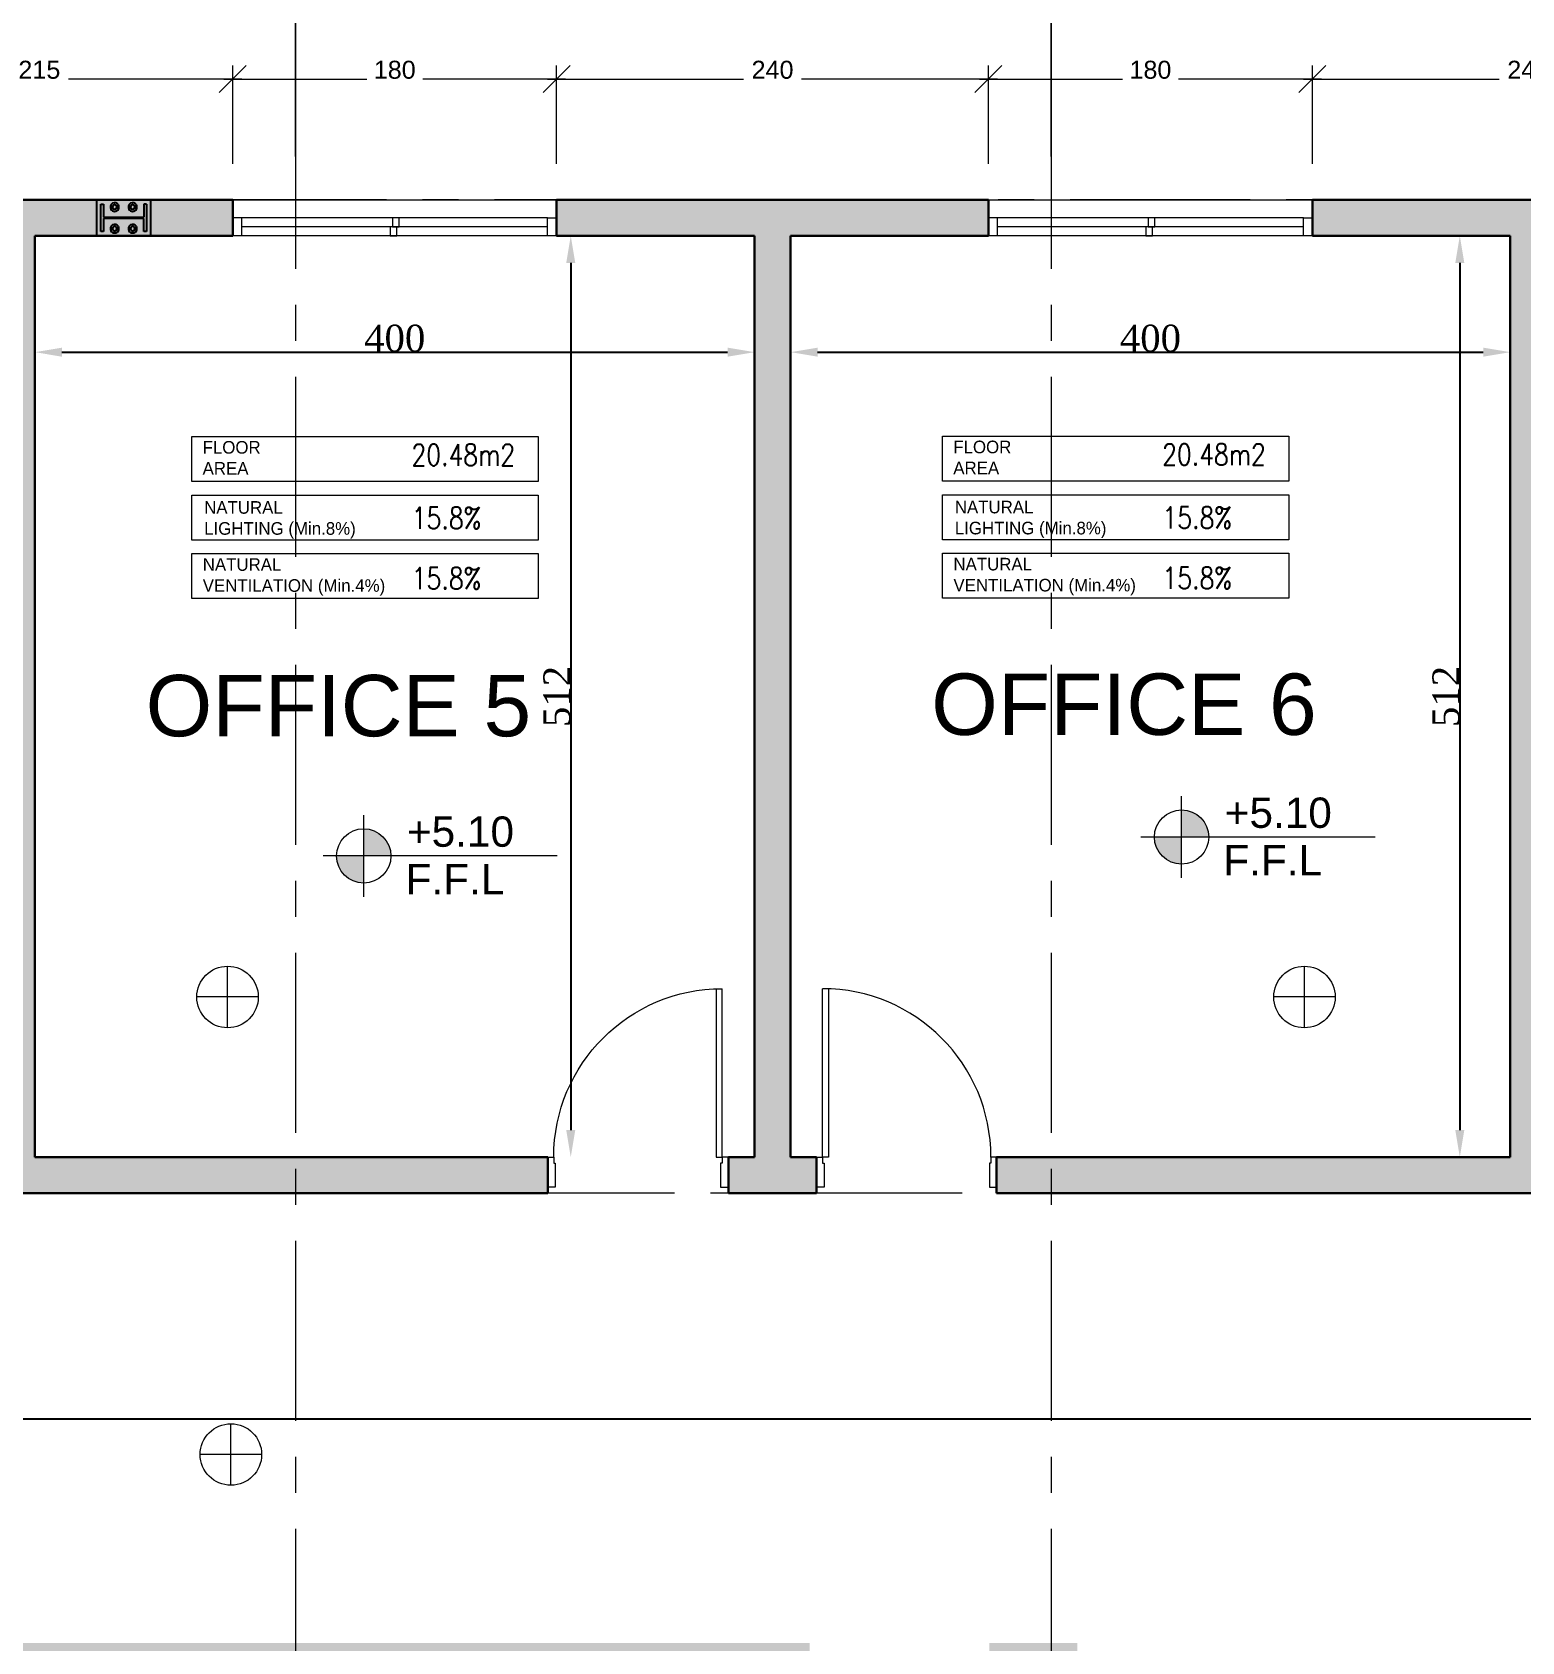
# Model space of a CAD drawing. Header units: millimetres. Extents: x -9083 to 924194, y -232449 to 321637.
# Drawn here: x 96420 to 104700, y 165816 to 174758 of the extents above; entities that cross this region are included whole.
import ezdxf
from ezdxf.enums import TextEntityAlignment as Align

# ---------------------------------------------------------------- set-up
doc = ezdxf.new("R2010")
doc.units = ezdxf.units.MM
doc.header["$LTSCALE"] = 400
doc.header["$MEASUREMENT"] = 0
doc.header["$PDMODE"] = 3
doc.linetypes.add('CENTER', pattern=[2, 1.25, -0.25, 0.25, -0.25])
doc.linetypes.add('CENTERX2', pattern=[4, 2.5, -0.5, 0.5, -0.5])
doc.layers.get('0').update_dxf_attribs({"lineweight": 0, "true_color": 0xff1414})
doc.layers.get('Defpoints').update_dxf_attribs({"color": 8, "lineweight": 5})
for name, color, linetype, lineweight in [('0.dim', 3, 'Continuous', 25), ('A-ANNO-DIMS', 134, 'Continuous', 9), ('A-DOOR', 2, 'Continuous', 9), ('AR-Level', 120, 'Continuous', 13), ('AXIS DIMENSION', 8, 'Continuous', 5), ('DETAILS DIMENSION', 15, 'Continuous', 5), ('HATCH', 15, 'Continuous', 0), ('ROOM INFORMATION', 7, 'Continuous', 5), ('ROOMS DIMENSION', 3, 'Continuous', 5), ('TEXT ROOM INFORMATION', 1, 'Continuous', 5), ('WALL PROPOSED', 255, 'Continuous', 30), ('WINDOWS', 5, 'Continuous', 5)]:
    doc.layers.add(name, color=color, linetype=linetype, lineweight=lineweight)
doc.layers.add('ALARM', color=7, linetype='Continuous', lineweight=5, true_color=0xff0f0f)
doc.layers.add('AXIES', color=7, linetype='CENTER', lineweight=0, true_color=0x949596)
doc.layers.add('STEEL', color=63, linetype='Continuous')
doc.styles.add('arial', font='arial.ttf', dxfattribs={"width": 0.8, "height": 2.2})
doc.styles.add('Arial_1', font='arial.ttf', dxfattribs={"height": 300})
doc.styles.add('asif', font='arial.ttf')
doc.styles.add('ROMAN', font='times.ttf')
doc.styles.add('ROMANS-TITLE', font='ROMANS.shx', dxfattribs={"width": 0.8})
doc.styles.add('ROMANT', font='romant.shx')
doc.styles.get("Standard").update_dxf_attribs({"font": 'GOTHIC.TTF', "height": 220})
doc.dimstyles.new('AXIS DIMENSION', dxfattribs={"dimscale": 1.2, "dimtxt": 220, "dimasz": 150, "dimexe": 75, "dimexo": 200, "dimgap": 50, "dimtad": 0, "dimdec": 0, "dimlfac": 0.1, "dimzin": 0, "dimdsep": 46, "dimtxsty": 'ROMANT', "dimblk": 'OBLIQUE', "dimcen": 200, "dimdle": 75, "dimclrd": 17, "dimclre": 94, "dimclrt": 3, "dimadec": 0, "dimazin": 0, "dimtfac": 0.5, "dimtdec": 0, "dimtix": 1, "dimtofl": 0, "dimtmove": 2, "dimatfit": 2, "dimfxl": 100, "dimtvp": 0.5, "dimtolj": 1, "dimtzin": 0, "dimlwd": -1, "dimlwe": -1, "dimarcsym": 0})
doc.dimstyles.new('DETAILS DIMENSION', dxfattribs={"dimtxt": 100, "dimasz": 150, "dimexe": 75, "dimexo": 200, "dimgap": 50, "dimtad": 0, "dimdec": 0, "dimlfac": 0.1, "dimzin": 0, "dimdsep": 46, "dimtxsty": 'asif', "dimblk": 'OBLIQUE', "dimcen": 200, "dimdle": 50, "dimclrd": 181, "dimclre": 146, "dimclrt": 1, "dimadec": 0, "dimazin": 0, "dimtfac": 0.5, "dimtdec": 0, "dimtix": 1, "dimtofl": 0, "dimtmove": 2, "dimatfit": 2, "dimfxl": 100, "dimtvp": 0.5, "dimtolj": 1, "dimtzin": 0, "dimlwd": -1, "dimlwe": -1, "dimarcsym": 0})
doc.dimstyles.new('ROOMS DIM', dxfattribs={"dimtxt": 150, "dimasz": 150, "dimexe": 0.06, "dimexo": 0.06, "dimgap": 0.03, "dimtad": 1, "dimtoh": 1, "dimdec": 0, "dimlfac": 0.1, "dimzin": 13, "dimdsep": 46, "dimtxsty": 'ROMAN', "dimcen": 0.09, "dimdle": 0.06, "dimse1": 1, "dimse2": 1, "dimclrd": 256, "dimclre": 256, "dimclrt": 3, "dimadec": 0, "dimazin": 0, "dimtfac": 1, "dimtdec": 0, "dimtix": 1, "dimtmove": 2, "dimatfit": 3, "dimfxl": 0.06, "dimtolj": 1, "dimtzin": 0, "dimarcsym": 0})

# ---------------------------------------------------------------- blocks, each defined once
blk = doc.blocks.new('dfvdfv')
at = {"color": 1}
for p, q in [((117630.293, -14767.934), (117630.293, -14766.814)), ((117630.333, -14766.815), (117630.333, -14767.934)), ((117630.253, -14767.934), (117630.293, -14767.934)), ((117630.333, -14767.934), (117630.293, -14767.934)), ((117630.293, -14767.934), (117630.293, -14767.974)), ((117630.293, -14767.974), (117630.303, -14767.974)), ((117630.303, -14767.974), (117630.303, -14768.134)), ((117631.413, -14767.974), (117631.403, -14767.974)), ((117631.403, -14767.974), (117631.403, -14768.134)), ((117631.453, -14767.934), (117631.413, -14767.934)), ((117631.413, -14767.934), (117631.413, -14767.974)), ((117630.303, -14768.134), (117630.253, -14768.134)), ((117631.403, -14768.134), (117631.453, -14768.134))]:
    blk.add_line(p, q, dxfattribs=at)
blk.add_arc((117630.293, -14767.934), 1.12, 0, 90, dxfattribs=at)
blk = doc.blocks.new('*D761')
at = {"layer": 'Defpoints', "color": 0, "transparency": 16777216}
for p in [(100435.4, 172980.8), (96435.4, 172679.8), (100435.4, 172679.8)]:
    blk.add_point(p, dxfattribs=at)
at = {"layer": 'ROOMS DIMENSION', "lineweight": -2, "transparency": 16777216}
blk.add_line((96585.4, 172980.8), (100285.4, 172980.8), dxfattribs=at)
at = {"layer": 'ROOMS DIMENSION', "transparency": 16777216}
for points in [[(96585.4, 173005.8), (96585.4, 172955.8), (96435.4, 172980.8)], [(100285.4, 173005.8), (100285.4, 172955.8), (100435.4, 172980.8)]]:
    blk.add_solid(points, dxfattribs=at)
at = {"layer": 'ROOMS DIMENSION', "color": 3, "transparency": 16777216, "insert": (98435.4, 173057.2), "char_height": 150, "attachment_point": 5, "style": 'ROMAN'}
blk.add_mtext('\\A1;400', dxfattribs=at)
blk = doc.blocks.new('*D762')
at = {"layer": 'Defpoints', "color": 0, "transparency": 16777216}
for p in [(104635.4, 172980.8), (100635.4, 172671.8), (104635.4, 172671.8)]:
    blk.add_point(p, dxfattribs=at)
at = {"layer": 'ROOMS DIMENSION', "lineweight": -2, "transparency": 16777216}
blk.add_line((100785.4, 172980.8), (104485.4, 172980.8), dxfattribs=at)
at = {"layer": 'ROOMS DIMENSION', "transparency": 16777216}
for points in [[(100785.4, 173005.8), (100785.4, 172955.8), (100635.4, 172980.8)], [(104485.4, 173005.8), (104485.4, 172955.8), (104635.4, 172980.8)]]:
    blk.add_solid(points, dxfattribs=at)
at = {"layer": 'ROOMS DIMENSION', "color": 3, "transparency": 16777216, "insert": (102635.4, 173057.2), "char_height": 150, "attachment_point": 5, "style": 'ROMAN'}
blk.add_mtext('\\A1;400', dxfattribs=at)
blk = doc.blocks.new('*D666')
at = {"layer": 'Defpoints', "color": 0, "transparency": 16777216}
for p in [(104407.5, 173627), (103806.7, 168508.9), (104355, 168508.9)]:
    blk.add_point(p, dxfattribs=at)
at = {"layer": 'ROOMS DIMENSION', "lineweight": -2, "transparency": 16777216}
blk.add_line((104355, 173477), (104355, 168658.9), dxfattribs=at)
at = {"layer": 'ROOMS DIMENSION', "transparency": 16777216}
for points in [[(104330, 173477), (104380, 173477), (104355, 173627)], [(104330, 168658.9), (104380, 168658.9), (104355, 168508.9)]]:
    blk.add_solid(points, dxfattribs=at)
at = {"layer": 'ROOMS DIMENSION', "color": 3, "transparency": 16777216, "insert": (104278.6, 171068), "char_height": 150, "attachment_point": 5, "rotation": 90, "style": 'ROMAN'}
blk.add_mtext('\\A1;512', dxfattribs=at)
blk = doc.blocks.new('*D667')
at = {"layer": 'Defpoints', "color": 0, "transparency": 16777216}
for p in [(99526, 173627), (97128.5, 168508.9), (99413.7, 168508.9)]:
    blk.add_point(p, dxfattribs=at)
at = {"layer": 'ROOMS DIMENSION', "lineweight": -2, "transparency": 16777216}
blk.add_line((99413.7, 173477), (99413.7, 168658.9), dxfattribs=at)
at = {"layer": 'ROOMS DIMENSION', "transparency": 16777216}
for points in [[(99388.7, 173477), (99438.7, 173477), (99413.7, 173627)], [(99388.7, 168658.9), (99438.7, 168658.9), (99413.7, 168508.9)]]:
    blk.add_solid(points, dxfattribs=at)
at = {"layer": 'ROOMS DIMENSION', "color": 3, "transparency": 16777216, "insert": (99337.4, 171068), "char_height": 150, "attachment_point": 5, "rotation": 90, "style": 'ROMAN'}
blk.add_mtext('\\A1;512', dxfattribs=at)
blk = doc.blocks.new('*U175')
for p, q in [((0.1, -0.2), (0.1, 0)), ((0.15, 0), (0.15, -0.1)), ((1.85, 0), (1.85, -0.1)), ((1.9, 0), (1.9, -0.2)), ((0.15, -0.05), (1.85, -0.05)), ((0.15, -0.1), (0.1, -0.1)), ((0.15, -0.1), (1.85, -0.1)), ((1.85, -0.1), (1.9, -0.1))]:
    blk.add_line(p, q)
for points in [[(1.9, -0.2), (0.1, -0.2), (0.1, 0), (1.9, 0)], [(0.9875, -0.05), (1.025, -0.05), (1.025, 0), (0.9875, 0)], [(0.975, -0.1), (1.0125, -0.1), (1.0125, -0.05), (0.975, -0.05)]]:
    blk.add_lwpolyline(points, close=True)
blk = doc.blocks.new('_Oblique')
at = {"color": 0, "linetype": 'ByBlock', "lineweight": -2}
blk.add_line((-0.5, -0.5), (0.5, 0.5), dxfattribs=at)
blk = doc.blocks.new('*D720')
at = {"layer": 'Defpoints', "color": 0, "transparency": 16777216}
for p in [(103535.4, 174498), (103535.4, 173827), (105935.4, 173827)]:
    blk.add_point(p, dxfattribs=at)
at = {"layer": 'DETAILS DIMENSION', "color": 146, "transparency": 16777216}
for p, q in [((103535.4, 174027), (103535.4, 174573)), ((105935.4, 174027), (105935.4, 174573))]:
    blk.add_line(p, q, dxfattribs=at)
at = {"layer": 'DETAILS DIMENSION', "color": 181, "transparency": 16777216}
for p, q in [((103485.4, 174498), (104574.3, 174498)), ((105985.4, 174498), (104896.6, 174498))]:
    blk.add_line(p, q, dxfattribs=at)
at = {"layer": 'DETAILS DIMENSION', "color": 181, "transparency": 16777216, "xscale": 150, "yscale": 150, "zscale": 150, "rotation": 180}
blk.add_blockref('_Oblique', (103535.4, 174498), dxfattribs=at)
at = {"layer": 'DETAILS DIMENSION', "color": 181, "transparency": 16777216, "xscale": 150, "yscale": 150, "zscale": 150}
blk.add_blockref('_Oblique', (105935.4, 174498), dxfattribs=at)
at = {"layer": 'DETAILS DIMENSION', "color": 1, "transparency": 16777216, "insert": (104735.4, 174549.1), "char_height": 100, "attachment_point": 5, "style": 'asif'}
blk.add_mtext('\\A1;240', dxfattribs=at)
blk = doc.blocks.new('*D721')
at = {"layer": 'Defpoints', "color": 0, "transparency": 16777216}
for p in [(101735.4, 174498), (101735.4, 173827), (103535.4, 173827)]:
    blk.add_point(p, dxfattribs=at)
at = {"layer": 'DETAILS DIMENSION', "color": 146, "transparency": 16777216}
for p, q in [((101735.4, 174027), (101735.4, 174573)), ((103535.4, 174027), (103535.4, 174573))]:
    blk.add_line(p, q, dxfattribs=at)
at = {"layer": 'DETAILS DIMENSION', "color": 181, "transparency": 16777216}
for p, q in [((101685.4, 174498), (102479.8, 174498)), ((103585.4, 174498), (102791, 174498))]:
    blk.add_line(p, q, dxfattribs=at)
at = {"layer": 'DETAILS DIMENSION', "color": 181, "transparency": 16777216, "xscale": 150, "yscale": 150, "zscale": 150, "rotation": 180}
blk.add_blockref('_Oblique', (101735.4, 174498), dxfattribs=at)
at = {"layer": 'DETAILS DIMENSION', "color": 181, "transparency": 16777216, "xscale": 150, "yscale": 150, "zscale": 150}
blk.add_blockref('_Oblique', (103535.4, 174498), dxfattribs=at)
at = {"layer": 'DETAILS DIMENSION', "color": 1, "transparency": 16777216, "insert": (102635.4, 174549.1), "char_height": 100, "attachment_point": 5, "style": 'asif'}
blk.add_mtext('\\A1;180', dxfattribs=at)
blk = doc.blocks.new('*D722')
at = {"layer": 'Defpoints', "color": 0, "transparency": 16777216}
for p in [(99335.4, 174498), (99335.4, 173827), (101735.4, 173827)]:
    blk.add_point(p, dxfattribs=at)
at = {"layer": 'DETAILS DIMENSION', "color": 146, "transparency": 16777216}
for p, q in [((99335.4, 174027), (99335.4, 174573)), ((101735.4, 174027), (101735.4, 174573))]:
    blk.add_line(p, q, dxfattribs=at)
at = {"layer": 'DETAILS DIMENSION', "color": 181, "transparency": 16777216}
for p, q in [((99285.4, 174498), (100374.3, 174498)), ((101785.4, 174498), (100696.6, 174498))]:
    blk.add_line(p, q, dxfattribs=at)
at = {"layer": 'DETAILS DIMENSION', "color": 181, "transparency": 16777216, "xscale": 150, "yscale": 150, "zscale": 150, "rotation": 180}
blk.add_blockref('_Oblique', (99335.4, 174498), dxfattribs=at)
at = {"layer": 'DETAILS DIMENSION', "color": 181, "transparency": 16777216, "xscale": 150, "yscale": 150, "zscale": 150}
blk.add_blockref('_Oblique', (101735.4, 174498), dxfattribs=at)
at = {"layer": 'DETAILS DIMENSION', "color": 1, "transparency": 16777216, "insert": (100535.4, 174549.1), "char_height": 100, "attachment_point": 5, "style": 'asif'}
blk.add_mtext('\\A1;240', dxfattribs=at)
blk = doc.blocks.new('*D723')
at = {"layer": 'Defpoints', "color": 0, "transparency": 16777216}
for p in [(97535.4, 174498), (97535.4, 173827), (99335.4, 173827)]:
    blk.add_point(p, dxfattribs=at)
at = {"layer": 'DETAILS DIMENSION', "color": 146, "transparency": 16777216}
for p, q in [((97535.4, 174027), (97535.4, 174573)), ((99335.4, 174027), (99335.4, 174573))]:
    blk.add_line(p, q, dxfattribs=at)
at = {"layer": 'DETAILS DIMENSION', "color": 181, "transparency": 16777216}
for p, q in [((97485.4, 174498), (98279.8, 174498)), ((99385.4, 174498), (98591, 174498))]:
    blk.add_line(p, q, dxfattribs=at)
at = {"layer": 'DETAILS DIMENSION', "color": 181, "transparency": 16777216, "xscale": 150, "yscale": 150, "zscale": 150, "rotation": 180}
blk.add_blockref('_Oblique', (97535.4, 174498), dxfattribs=at)
at = {"layer": 'DETAILS DIMENSION', "color": 181, "transparency": 16777216, "xscale": 150, "yscale": 150, "zscale": 150}
blk.add_blockref('_Oblique', (99335.4, 174498), dxfattribs=at)
at = {"layer": 'DETAILS DIMENSION', "color": 1, "transparency": 16777216, "insert": (98435.4, 174549.1), "char_height": 100, "attachment_point": 5, "style": 'asif'}
blk.add_mtext('\\A1;180', dxfattribs=at)
blk = doc.blocks.new('A$Ccfd28120')
for p, q in [((0, -170.9), (0, 170.9)), ((170.9, 0), (-170.9, 0))]:
    blk.add_line(p, q)
blk.add_circle((0, 0), 170.9)
blk = doc.blocks.new('*D163')
at = {"layer": 'AXIS DIMENSION', "color": 94, "ltscale": 20, "transparency": 16777216}
for p, q in [((6102482.5, 811188.9), (6102482.5, 813339.4)), ((6106680.7, 811188.9), (6106680.7, 813339.4))]:
    blk.add_line(p, q, dxfattribs=at)
at = {"layer": 'AXIS DIMENSION', "color": 17, "ltscale": 20, "transparency": 16777216}
for p, q in [((6102392.5, 813249.4), (6104175.9, 813249.4)), ((6106770.7, 813249.4), (6104987.3, 813249.4))]:
    blk.add_line(p, q, dxfattribs=at)
at = {"layer": 'Defpoints', "color": 0, "ltscale": 20, "transparency": 16777216}
for p in [(6106680.7, 813249.4), (6102482.5, 810948.9), (6106680.7, 810948.9)]:
    blk.add_point(p, dxfattribs=at)
at = {"layer": 'AXIS DIMENSION', "color": 17, "ltscale": 20, "transparency": 16777216, "xscale": 179.9999999999999, "yscale": 179.9999999999999, "zscale": 179.9999999999999, "rotation": 180}
blk.add_blockref('_Oblique', (6102482.5, 813249.4), dxfattribs=at)
at = {"layer": 'AXIS DIMENSION', "color": 17, "ltscale": 20, "transparency": 16777216, "xscale": 179.9999999999999, "yscale": 179.9999999999999, "zscale": 179.9999999999999}
blk.add_blockref('_Oblique', (6106680.7, 813249.4), dxfattribs=at)
at = {"layer": 'AXIS DIMENSION', "color": 3, "ltscale": 20, "transparency": 16777216, "insert": (6104581.6, 813381.4), "char_height": 264, "attachment_point": 5, "style": 'ROMANT'}
blk.add_mtext('\\A1;420', dxfattribs=at)
blk = doc.blocks.new('*D164')
at = {"layer": 'AXIS DIMENSION', "color": 94, "ltscale": 20, "transparency": 16777216}
for p, q in [((6106682.5, 811188.9), (6106682.5, 813339.4)), ((6110880.7, 811188.9), (6110880.7, 813339.4))]:
    blk.add_line(p, q, dxfattribs=at)
at = {"layer": 'AXIS DIMENSION', "color": 17, "ltscale": 20, "transparency": 16777216}
for p, q in [((6106592.5, 813249.4), (6108375.9, 813249.4)), ((6110970.7, 813249.4), (6109187.3, 813249.4))]:
    blk.add_line(p, q, dxfattribs=at)
at = {"layer": 'Defpoints', "color": 0, "ltscale": 20, "transparency": 16777216}
for p in [(6110880.7, 813249.4), (6106682.5, 810948.9), (6110880.7, 810948.9)]:
    blk.add_point(p, dxfattribs=at)
at = {"layer": 'AXIS DIMENSION', "color": 17, "ltscale": 20, "transparency": 16777216, "xscale": 179.9999999999999, "yscale": 179.9999999999999, "zscale": 179.9999999999999, "rotation": 180}
blk.add_blockref('_Oblique', (6106682.5, 813249.4), dxfattribs=at)
at = {"layer": 'AXIS DIMENSION', "color": 17, "ltscale": 20, "transparency": 16777216, "xscale": 179.9999999999999, "yscale": 179.9999999999999, "zscale": 179.9999999999999}
blk.add_blockref('_Oblique', (6110880.7, 813249.4), dxfattribs=at)
at = {"layer": 'AXIS DIMENSION', "color": 3, "ltscale": 20, "transparency": 16777216, "insert": (6108781.6, 813381.4), "char_height": 264, "attachment_point": 5, "style": 'ROMANT'}
blk.add_mtext('\\A1;420', dxfattribs=at)
blk = doc.blocks.new('*D165')
at = {"layer": 'AXIS DIMENSION', "color": 94, "ltscale": 20, "transparency": 16777216}
for p, q in [((6110882.5, 811188.9), (6110882.5, 813339.4)), ((6115080.7, 811188.9), (6115080.7, 813339.4))]:
    blk.add_line(p, q, dxfattribs=at)
at = {"layer": 'AXIS DIMENSION', "color": 17, "ltscale": 20, "transparency": 16777216}
for p, q in [((6110792.5, 813249.4), (6112575.9, 813249.4)), ((6115170.7, 813249.4), (6113387.3, 813249.4))]:
    blk.add_line(p, q, dxfattribs=at)
at = {"layer": 'Defpoints', "color": 0, "ltscale": 20, "transparency": 16777216}
for p in [(6115080.7, 813249.4), (6110882.5, 810948.9), (6115080.7, 810948.9)]:
    blk.add_point(p, dxfattribs=at)
at = {"layer": 'AXIS DIMENSION', "color": 17, "ltscale": 20, "transparency": 16777216, "xscale": 179.9999999999999, "yscale": 179.9999999999999, "zscale": 179.9999999999999, "rotation": 180}
blk.add_blockref('_Oblique', (6110882.5, 813249.4), dxfattribs=at)
at = {"layer": 'AXIS DIMENSION', "color": 17, "ltscale": 20, "transparency": 16777216, "xscale": 179.9999999999999, "yscale": 179.9999999999999, "zscale": 179.9999999999999}
blk.add_blockref('_Oblique', (6115080.7, 813249.4), dxfattribs=at)
at = {"layer": 'AXIS DIMENSION', "color": 3, "ltscale": 20, "transparency": 16777216, "insert": (6112981.6, 813381.4), "char_height": 264, "attachment_point": 5, "style": 'ROMANT'}
blk.add_mtext('\\A1;420', dxfattribs=at)
blk = doc.blocks.new('*D768')
at = {"layer": 'Defpoints', "color": 0, "transparency": 16777216}
for p in [(116685.4, 168508.9), (68985.4, 168308.9), (116685.4, 167055.6)]:
    blk.add_point(p, dxfattribs=at)
at = {"layer": 'ROOMS DIMENSION', "lineweight": -2, "transparency": 16777216}
blk.add_line((69135.4, 167055.6), (116535.4, 167055.6), dxfattribs=at)
at = {"layer": 'ROOMS DIMENSION', "transparency": 16777216}
for points in [[(69135.4, 167080.6), (69135.4, 167030.6), (68985.4, 167055.6)], [(116535.4, 167080.6), (116535.4, 167030.6), (116685.4, 167055.6)]]:
    blk.add_solid(points, dxfattribs=at)
at = {"layer": 'ROOMS DIMENSION', "color": 3, "transparency": 16777216, "insert": (92585.4, 167665.4), "char_height": 150, "attachment_point": 5, "style": 'ROMAN'}
blk.add_mtext('\\A1;4770', dxfattribs=at)
blk = doc.blocks.new('Room Info')
at = {"layer": 'TEXT ROOM INFORMATION', "ltscale": 5}
for tag, p in [('FLR_AREA', (17, 833.5)), ('NAT_LIGHT', (19, 482.5)), ('NAT_VENT', (19, 147.5))]:
    blk.add_attdef(tag, p, '', height=180, dxfattribs=at)
blk = doc.blocks.new('Level-p')
h = blk.add_hatch(color=251)
h.paths.add_polyline_path([(0, 0.0025), (0, 0), (0.0025, 0, 0.414214)])
h.paths.add_polyline_path([(0, 0), (-0.0025, 0, 0.414214), (0, -0.0025)])
for p, q in [((0, -0.00375), (0, 0.00375)), ((0.01781, 0), (-0.00375, 0))]:
    blk.add_line(p, q)
blk.add_circle((0, 0), 0.0025)
at = {"style": 'arial'}
for p in [(0.00285, 0.0006), (0.00276, -0.00253)]:
    blk.add_attdef('F.F.L+1.20', p, '', height=0.002, dxfattribs=at)
blk = doc.blocks.new('GHBVNVCN')
at = {"layer": 'STEEL', "color": 114, "true_color": 0x139b48}
for p, q in [((911.3455, -1724.1166), (911.3455, -1724.3166)), ((911.3455, -1724.1166), (911.6455, -1724.1166)), ((911.3685, -1724.2926), (911.3685, -1724.1406)), ((911.3685, -1724.1406), (911.3837, -1724.1406)), ((911.3837, -1724.1406), (911.3837, -1724.2126)), ((911.6225, -1724.1406), (911.6073, -1724.1406)), ((911.6073, -1724.1406), (911.6073, -1724.2126)), ((911.6225, -1724.1406), (911.6225, -1724.2926)), ((911.6455, -1724.1166), (911.6455, -1724.3166)), ((911.3837, -1724.2126), (911.6073, -1724.2126)), ((911.6073, -1724.2206), (911.3837, -1724.2206)), ((911.3837, -1724.2206), (911.3837, -1724.2926)), ((911.6073, -1724.2926), (911.6073, -1724.2206)), ((911.3455, -1724.3166), (911.6455, -1724.3166)), ((911.3837, -1724.2926), (911.3685, -1724.2926)), ((911.6225, -1724.2926), (911.6073, -1724.2926))]:
    blk.add_line(p, q, dxfattribs=at)
at = {"layer": 'STEEL', "color": 8, "ltscale": 500}
for centre, radius, start, end in [((911.4455, -1724.1566), 0.024, 30, 210), ((911.4455, -1724.1566), 0.024, 210, 30), ((911.4455, -1724.1566), 0.012, 45, 225), ((911.4455, -1724.1566), 0.012, 150, 330), ((911.4455, -1724.1566), 0.012, 330, 150), ((911.4455, -1724.1566), 0.012, 225, 45), ((911.5455, -1724.1566), 0.024, 30, 210), ((911.5455, -1724.1566), 0.024, 210, 30), ((911.5455, -1724.1566), 0.012, 45, 225), ((911.5455, -1724.1566), 0.012, 150, 330), ((911.5455, -1724.1566), 0.012, 330, 150), ((911.5455, -1724.1566), 0.012, 225, 45), ((911.4455, -1724.2766), 0.024, 30, 210), ((911.4455, -1724.2766), 0.024, 210, 30), ((911.4455, -1724.2766), 0.012, 45, 225), ((911.4455, -1724.2766), 0.012, 150, 330), ((911.4455, -1724.2766), 0.012, 330, 150), ((911.4455, -1724.2766), 0.012, 225, 45), ((911.5455, -1724.2766), 0.024, 30, 210), ((911.5455, -1724.2766), 0.024, 210, 30), ((911.5455, -1724.2766), 0.012, 45, 225), ((911.5455, -1724.2766), 0.012, 150, 330), ((911.5455, -1724.2766), 0.012, 330, 150), ((911.5455, -1724.2766), 0.012, 225, 45)]:
    blk.add_arc(centre, radius, start, end, dxfattribs=at)
blk = doc.blocks.new('*D966')
at = {"layer": 'Defpoints', "color": 0, "transparency": 16777216}
for p in [(95385.4, 174498), (95385.4, 173827), (97535.4, 173827)]:
    blk.add_point(p, dxfattribs=at)
at = {"layer": 'DETAILS DIMENSION', "color": 146, "transparency": 16777216}
for p, q in [((95385.4, 174027), (95385.4, 174573)), ((97535.4, 174027), (97535.4, 174573))]:
    blk.add_line(p, q, dxfattribs=at)
at = {"layer": 'DETAILS DIMENSION', "color": 181, "transparency": 16777216}
for p, q in [((95335.4, 174498), (96298.7, 174498)), ((97585.4, 174498), (96622.1, 174498))]:
    blk.add_line(p, q, dxfattribs=at)
at = {"layer": 'DETAILS DIMENSION', "color": 181, "transparency": 16777216, "xscale": 150, "yscale": 150, "zscale": 150, "rotation": 180}
blk.add_blockref('_Oblique', (95385.4, 174498), dxfattribs=at)
at = {"layer": 'DETAILS DIMENSION', "color": 181, "transparency": 16777216, "xscale": 150, "yscale": 150, "zscale": 150}
blk.add_blockref('_Oblique', (97535.4, 174498), dxfattribs=at)
at = {"layer": 'DETAILS DIMENSION', "color": 1, "transparency": 16777216, "insert": (96460.4, 174549.1), "char_height": 100, "attachment_point": 5, "style": 'asif'}
blk.add_mtext('\\A1;215', dxfattribs=at)
blk = doc.blocks.new('hjhg')
at = {"layer": 'AXIES', "linetype": 'CENTERX2'}
for p, q in [((6106682.5, 791366), (6106682.5, 816591.3)), ((6110882.5, 791366), (6110882.5, 816591.3)), ((6131186.9, 810948.9), (6071269.8, 810948.9)), ((6131186.9, 805430.8), (6071269.8, 805430.8))]:
    blk.add_line(p, q, dxfattribs=at)
at = {"layer": 'AXIS DIMENSION', "ltscale": 20}
for base, p1, p2, picture, middle in [((6106680.7, 813249.4), (6102482.5, 810948.9), (6106680.7, 810948.9), '*D163', (6104581.6, 813381.4)), ((6110880.7, 813249.4), (6106682.5, 810948.9), (6110880.7, 810948.9), '*D164', (6108781.6, 813381.4)), ((6115080.7, 813249.4), (6110882.5, 810948.9), (6115080.7, 810948.9), '*D165', (6112981.6, 813381.4))]:
    dim = blk.add_linear_dim(base=base, p1=p1, p2=p2, dimstyle='AXIS DIMENSION', dxfattribs=at)
    dim.commit()
    dim.dimension.update_dxf_attribs({"geometry": picture, "text_midpoint": middle})

msp = doc.modelspace()

# ---------------------------------------------------------------- hatches: boundary and pattern name
at = {"layer": 'HATCH', "true_color": 0x939598}
h = msp.add_hatch(color=252, dxfattribs=at)
h.dxf.hatch_style = 1
h.paths.add_polyline_path([(80460.41665, 173827.00829), (79085.41665, 173827.00829), (68785.41665, 173827.00829), (68785.41665, 168926.57089), (68985.41665, 168926.57089), (68985.41665, 170130.13199), (69567.95287, 170130.13199), (69567.95287, 170230.13199), (68985.41665, 170230.13199), (68985.41665, 173627.00829), (70533.33648, 173627.00829), (70533.33648, 170230.13199), (70387.95287, 170230.13199), (70387.95287, 170130.13199), (70780.80026, 170130.13199), (70780.80026, 170230.13199), (70635.41665, 170230.13199), (70635.41665, 173627.00829), (72185.41665, 173627.00829), (72185.41665, 170230.13199), (71600.80026, 170230.13199), (71600.80026, 170130.13199), (72185.41665, 170130.13199), (72185.41665, 168976.57089), (72385.41665, 168976.57089), (72385.41665, 173627.00829), (75435.41665, 173627.00829), (75435.41665, 168308.92654), (77872.25556, 168308.92654), (77872.25556, 168508.92654), (77685.41665, 168508.92654), (77685.41665, 168753.6541), (77585.41665, 168753.6541), (77585.41665, 168508.92654), (75635.41665, 168508.92654), (75635.41665, 169707.00829), (77585.41665, 169707.00829), (77585.41665, 169572.40411), (77685.41665, 169572.40411), (77685.41665, 169940.33843), (77585.41665, 169940.33843), (77585.41665, 169807.00829), (75635.41665, 169807.00829), (75635.41665, 171007.00829), (77585.41665, 171007.00829), (77585.41665, 170760.36381), (77685.41665, 170760.36381), (77685.41665, 171349.52012), (77585.41665, 171349.52012), (77585.41665, 171107.00829), (75635.41665, 171107.00829), (75635.41665, 172302.87564), (77585.41665, 172302.87564), (77585.41665, 172168.27145), (77685.41665, 172168.27145), (77685.41665, 172557.47982), (77585.41665, 172557.47982), (77585.41665, 172422.87564), (75635.41665, 172422.87564), (75635.41665, 173627.00829), (78885.41665, 173627.00829), (78885.41665, 168508.92654), (78772.25556, 168508.92654), (78772.25556, 168308.92654), (82488.19639, 168308.92654), (82488.19639, 168508.92654), (79085.41665, 168508.92654), (79085.41665, 173627.00829), (80460.41665, 173627.00829)])
h.paths.add_polyline_path([(77685.41665, 173627.00829), (77585.41665, 173627.00829), (77585.41665, 173377.5052), (77685.41665, 173377.5052)], flags=16)
h.paths.add_polyline_path([(84935.41665, 173827.00829), (82260.41665, 173827.00829), (82260.41665, 173627.00829), (83635.41665, 173627.00829), (83635.41665, 168508.92654), (83490.81247, 168508.92654), (83490.81247, 168308.92654), (83980.02084, 168308.92654), (83980.02084, 168508.92654), (83835.41665, 168508.92654), (83835.41665, 173627.00829), (84935.41665, 173627.00829)])
h.paths.add_polyline_path([(89135.41665, 173827.00829), (86735.41665, 173827.00829), (86735.41665, 173627.00829), (87835.41665, 173627.00829), (87835.41665, 168508.92654), (84980.02084, 168508.92654), (84980.02084, 168308.92654), (90890.81247, 168308.92654), (90890.81247, 168508.92654), (88035.41665, 168508.92654), (88035.41665, 173627.00829), (89135.41665, 173627.00829)])
h.paths.add_polyline_path([(97535.41665, 173827.00829), (95385.41665, 173827.00829), (95385.41665, 173627.00829), (96235.41665, 173627.00829), (96235.41665, 168508.92654), (93380.02084, 168508.92654), (93380.02084, 168308.92654), (99285.5803, 168308.92654), (99285.5803, 168508.92654), (96435.41665, 168508.92654), (96435.41665, 173627.00829), (97535.41665, 173627.00829)])
h.paths.add_polyline_path([(101735.41665, 173827.00829), (99335.41665, 173827.00829), (99335.41665, 173627.00829), (100435.41665, 173627.00829), (100435.41665, 168508.92654), (100290.81247, 168508.92654), (100290.81247, 168308.92654), (100780.02084, 168308.92654), (100780.02084, 168508.92654), (100635.41665, 168508.92654), (100635.41665, 173627.00829), (101735.41665, 173627.00829)])
h.paths.add_polyline_path([(105935.41665, 173827.00829), (103535.41665, 173827.00829), (103535.41665, 173627.00829), (104635.41665, 173627.00829), (104635.41665, 168508.92654), (101780.02084, 168508.92654), (101780.02084, 168308.92654), (107690.81247, 168308.92654), (107690.81247, 168508.92654), (104835.41665, 168508.92654), (104835.41665, 173627.00829), (105935.41665, 173627.00829)])
h.paths.add_polyline_path([(110885.41665, 173827.00829), (107735.41665, 173827.00829), (107735.41665, 173627.00829), (108835.41665, 173627.00829), (108835.41665, 168508.92654), (108690.81247, 168508.92654), (108690.81247, 168308.92654), (109180.02084, 168308.92654), (109180.02084, 168508.92654), (109035.41665, 168508.92654), (109035.41665, 173627.00829), (110885.41665, 173627.00829)])
h.paths.add_polyline_path([(114341.66665, 173827.00829), (112685.41665, 173827.00829), (112685.41665, 173627.00829), (113435.41665, 173627.00829), (113435.41665, 168508.92654), (110182.63692, 168508.92654), (110182.63692, 168308.92654), (113635.41665, 168308.92654), (115385.41665, 168308.92654), (115385.41665, 168508.92654), (113635.41665, 168508.92654), (113635.41665, 173627.00829), (114341.66665, 173627.00829)])
h.paths.add_polyline_path([(110485.41665, 165608.92654), (110630.02084, 165608.92654), (110630.02084, 165808.92654), (110140.81247, 165808.92654), (110140.81247, 165608.92654), (110285.41665, 165608.92654), (110285.41665, 159562.60548), (109185.41665, 159562.60548), (109185.41665, 159362.60548), (111585.41665, 159362.60548), (111585.41665, 159562.60548), (110485.41665, 159562.60548)])
h.paths.add_polyline_path([(102230.02084, 165808.92654), (101740.81247, 165808.92654), (101740.81247, 165608.92654), (101885.41665, 165608.92654), (101885.41665, 159562.60548), (101585.41665, 159562.60548), (101585.41665, 159362.60548), (102985.41665, 159362.60548), (102985.41665, 159562.60548), (102085.41665, 159562.60548), (102085.41665, 165608.92654), (102230.02084, 165608.92654)])
h.paths.add_polyline_path([(100740.81247, 165808.92654), (94830.02084, 165808.92654), (94830.02084, 165608.92654), (97685.41665, 165608.92654), (97685.41665, 159562.60548), (96585.41665, 159562.60548), (96585.41665, 159362.60548), (99785.41665, 159362.59179), (99785.41665, 159562.59179), (97885.41665, 159562.60548), (97885.41665, 165608.92654), (100740.81247, 165608.92654)])
h.paths.add_polyline_path([(92340.81247, 165808.92654), (86430.02084, 165808.92654), (86430.02084, 165608.92654), (89285.41665, 165608.92654), (89285.41665, 159562.60548), (88185.41665, 159562.60548), (88185.41665, 159362.60548), (90585.41665, 159362.60548), (90585.41665, 159562.60548), (89485.41665, 159562.60548), (89485.41665, 165608.92654), (92340.81247, 165608.92654)])
h.paths.add_polyline_path([(85430.02084, 165808.92654), (84940.81247, 165808.92654), (84940.81247, 165608.92654), (85085.41665, 165608.92654), (85085.41665, 159562.60548), (83585.41665, 159562.60548), (83585.41665, 159362.60548), (86385.41665, 159362.60548), (86385.41665, 159562.60548), (85285.41665, 159562.60548), (85285.41665, 165608.92654), (85430.02084, 165608.92654)])
h.paths.add_polyline_path([(83940.81247, 165808.92654), (78164.83139, 165808.92654), (78164.83139, 165608.92654), (80885.41665, 165608.92654), (80885.41665, 159562.59179), (79786.31598, 159562.59179), (79786.31598, 159362.59179), (80885.41665, 159362.59179), (80885.41665, 159362.60548), (81785.41665, 159362.60548), (81785.41665, 159562.60548), (81085.41665, 159562.60548), (81085.41665, 165608.92654), (83940.81247, 165608.92654)])
h.paths.add_polyline_path([(77162.21531, 165808.92654), (76362.21531, 165808.92654), (76362.21531, 165608.92654), (76687.21531, 165608.92654), (76687.21531, 159562.59179), (75685.45544, 159562.59179), (75685.45544, 159362.59179), (77986.31598, 159362.59179), (77986.31598, 159562.59179), (76887.21531, 159562.59179), (76887.21531, 165608.92654), (77162.21531, 165608.92654)])
h.paths.add_polyline_path([(75359.59922, 165808.92654), (72539.0914, 165808.92654), (72539.0914, 165608.92654), (72683.69558, 165608.92654), (72683.69558, 159562.59179), (71809.3863, 159562.59179), (71809.3863, 159362.59179), (73885.45544, 159362.59179), (73885.45544, 159562.59179), (72883.69558, 159562.59179), (72883.69558, 165608.92654), (75359.59922, 165608.92654)])
h.paths.add_polyline_path([(71536.47531, 165808.92654), (68985.41665, 165808.92654), (68985.41665, 166526.57089), (68785.41665, 166526.57088), (68785.41665, 159362.59179), (70009.3863, 159362.59179), (70009.3863, 159562.59179), (68985.41665, 159562.59179), (68985.41665, 165608.92654), (71536.47531, 165608.92654)])
h.paths.add_polyline_path([(116685.41665, 168126.57089), (116885.41665, 168126.57089), (116885.41665, 173827.00829), (116141.66665, 173827.00829), (116141.66665, 173627.00829), (116685.41665, 173627.00829), (116685.41665, 168508.92654), (116485.41665, 168508.92654), (116485.41665, 168308.92654), (116685.41665, 168308.92654)])
h.paths.add_polyline_path([(116885.41665, 167726.57089), (116685.41665, 167726.57089), (116685.41665, 167426.57089), (116885.41665, 167426.57089)])
h.paths.add_polyline_path([(94185.41665, 173827.00829), (94185.41665, 173627.00829), (94485.41665, 173627.00829), (94485.41665, 173827.00829)])
h.paths.add_polyline_path([(93285.41665, 173627.00829), (93285.41665, 173827.00829), (90935.41665, 173827.00829), (90935.41665, 173627.00829), (92035.41665, 173627.00829), (92035.41665, 168508.92654), (91890.81247, 168508.92654), (91890.81247, 168308.92654), (92380.02084, 168308.92654), (92380.02084, 168508.92654), (92235.41665, 168508.92654), (92235.41665, 173627.00829)])

# ---------------------------------------------------------------- linework, layer by layer
at = {"layer": 'ROOM INFORMATION', "ltscale": 5}
for points in [[(97307.46374, 172512.14666), (99232.41105, 172512.14666), (99232.41105, 172262.14666), (97307.46374, 172262.14666)], [(101479.60198, 172514.25132), (103404.5493, 172514.25132), (103404.5493, 172264.25132), (101479.60198, 172264.25132)], [(97307.46374, 172185.64666), (99232.41105, 172185.64666), (99232.41105, 171935.64666), (97307.46374, 171935.64666)], [(101479.60198, 172187.75132), (103404.5493, 172187.75132), (103404.5493, 171937.75132), (101479.60198, 171937.75132)], [(97307.46374, 171861.64666), (99232.41105, 171861.64666), (99232.41105, 171611.64666), (97307.46374, 171611.64666)], [(101479.60198, 171863.75132), (103404.5493, 171863.75132), (103404.5493, 171613.75132), (101479.60198, 171613.75132)]]:
    msp.add_lwpolyline(points, close=True, dxfattribs=at)
at = {"layer": 'WALL PROPOSED'}
for p, q in [((97535.41665, 173827.00829), (95385.41665, 173827.00829)), ((97535.41665, 173827.00829), (97535.41665, 173627.00829)), ((101735.41665, 173827.00829), (99335.41665, 173827.00829)), ((99335.41665, 173827.00829), (99335.41665, 173627.00829)), ((101735.41665, 173827.00829), (101735.41665, 173627.00829)), ((105935.41665, 173827.00829), (103535.41665, 173827.00829)), ((103535.41665, 173827.00829), (103535.41665, 173627.00829)), ((97535.41665, 173627.00829), (96435.41665, 173627.00829)), ((96435.41665, 173627.00829), (96435.41665, 168508.92654)), ((100435.41665, 173627.00829), (99335.41665, 173627.00829)), ((100435.41665, 173627.00829), (100435.41665, 168508.92654)), ((101735.41665, 173627.00829), (100635.41665, 173627.00829)), ((100635.41665, 173627.00829), (100635.41665, 168508.92654)), ((104635.41665, 173627.00829), (103535.41665, 173627.00829)), ((104635.41665, 173627.00829), (104635.41665, 168508.92654)), ((96435.41665, 168508.92654), (99285.5803, 168508.92654)), ((99285.5803, 168308.92654), (99285.5803, 168508.92654)), ((100290.81247, 168508.92654), (100435.41665, 168508.92654)), ((100290.81247, 168308.92654), (100290.81247, 168508.92654)), ((100635.41665, 168508.92654), (100780.02084, 168508.92654)), ((100780.02084, 168308.92654), (100780.02084, 168508.92654)), ((101780.02084, 168508.92654), (104635.41665, 168508.92654)), ((101780.02084, 168308.92654), (101780.02084, 168508.92654)), ((93382.63692, 168308.92654), (99285.5803, 168308.92654)), ((100290.81247, 168308.92654), (100780.02084, 168308.92654)), ((101780.02084, 168308.92654), (107690.81247, 168308.92654))]:
    msp.add_line(p, q, dxfattribs=at)

# ---------------------------------------------------------------- block references
at = {"layer": '0.dim', "xscale": 1000, "yscale": 1000, "zscale": 1000}
msp.add_blockref('GHBVNVCN', (-814566.70812, 1897943.63688), dxfattribs=at)
at = {"layer": 'A-DOOR', "yscale": 835.5133992026115, "zscale": 835.5133992026115}
for p, xscale in [((98381941.03706, 12507315.58604), -835.5133992026115), ((-98180872.81983, 12507315.58604), 835.5133992026115)]:
    msp.add_blockref('dfvdfv', p, dxfattribs=dict(at, xscale=xscale))
at = {"layer": 'ALARM'}
for p in [(97506.45805, 169398.47216), (103491.56358, 169398.47216), (97525.03201, 166856.7528)]:
    msp.add_blockref('A$Ccfd28120', p, dxfattribs=at)
at = {"layer": 'AR-Level'}
ref = msp.add_blockref('Level-p', (102808.65883, 170287.17202), dxfattribs=dict(at, xscale=60357.09703953393, yscale=60357.09703953393, zscale=60357.09703953393))
ref.add_attrib('F.F.L+1.20', '+5.10', (103048.53597, 170338.05417), dxfattribs={"layer": '0', "height": 168.43841, "style": 'arial'})
ref.add_attrib('F.F.L+1.20', 'F.F.L', (103040.80484, 170073.68592), dxfattribs={"layer": '0', "height": 168.43841, "style": 'arial'})
ref = msp.add_blockref('Level-p', (98263.26861, 170182.17971), dxfattribs=dict(at, xscale=60357.09703953393, yscale=60357.09703953393, zscale=60357.09703953393))
ref.add_attrib('F.F.L+1.20', '+5.10', (98503.14575, 170233.06187), dxfattribs={"layer": '0', "height": 168.43841, "style": 'arial'})
ref.add_attrib('F.F.L+1.20', 'F.F.L', (98495.41462, 169968.69361), dxfattribs={"layer": '0', "height": 168.43841, "style": 'arial'})
at = {"layer": 'TEXT ROOM INFORMATION'}
ref = msp.add_blockref('Room Info', (98511.46374, 171636.66036), dxfattribs=at)
ref.add_attrib('FLR_AREA', '20.48m2', dxfattribs={"ltscale": 5, "height": 120, "style": 'ROMANS-TITLE', "width": 0.8}).set_placement((98528.46374, 172470.16036), align=Align.TOP_LEFT)
ref.add_attrib('NAT_LIGHT', '15.8%', dxfattribs={"ltscale": 5, "height": 120, "style": 'ROMANS-TITLE', "width": 0.8}).set_placement((98530.46374, 172119.16036), align=Align.TOP_LEFT)
ref.add_attrib('NAT_VENT', '15.8%', dxfattribs={"ltscale": 5, "height": 120, "style": 'ROMANS-TITLE', "width": 0.8}).set_placement((98530.46374, 171784.16036), align=Align.TOP_LEFT)
ref = msp.add_blockref('Room Info', (102683.60198, 171638.76501), dxfattribs=at)
ref.add_attrib('FLR_AREA', '20.48m2', dxfattribs={"ltscale": 5, "height": 120, "style": 'ROMANS-TITLE', "width": 0.8}).set_placement((102700.60198, 172472.26501), align=Align.TOP_LEFT)
ref.add_attrib('NAT_LIGHT', '15.8%', dxfattribs={"ltscale": 5, "height": 120, "style": 'ROMANS-TITLE', "width": 0.8}).set_placement((102702.60198, 172121.26501), align=Align.TOP_LEFT)
ref.add_attrib('NAT_VENT', '15.8%', dxfattribs={"ltscale": 5, "height": 120, "style": 'ROMANS-TITLE', "width": 0.8}).set_placement((102702.60198, 171786.26501), align=Align.TOP_LEFT)
at = {"layer": 'WALL PROPOSED'}
msp.add_blockref('hjhg', (-6008797.0977, -637121.91356), dxfattribs=at)
at = {"layer": 'WINDOWS', "xscale": 1000.000000014552, "yscale": 1000.000000014552, "zscale": 1000.000000014552, "rotation": 180}
for p in [(99435.41664, 173627.00829), (103635.41664, 173627.00829)]:
    msp.add_blockref('*U175', p, dxfattribs=at)

# ---------------------------------------------------------------- texts
at = {"layer": 'A-ANNO-DIMS', "char_height": 340.809438, "width": 3622.2857845, "attachment_point": 2, "line_spacing_factor": 0.938532, "style": 'Arial_1'}
for s, insert in [('OFFICE 5', (98122.4992, 171187.53871)), ('OFFICE 6', (102488.3427, 171195.47258))]:
    msp.add_mtext(s, dxfattribs=dict(at, insert=insert))
at = {"layer": 'ROOM INFORMATION', "ltscale": 5, "char_height": 70, "attachment_point": 1}
for s, insert in [('{\\C7;FLOOR\\PAREA}', (97367.76192, 172487.14666)), ('{\\C7;FLOOR\\PAREA}', (101539.90016, 172489.25132)), ('{\\C7;NATURAL\\PLIGHTING (Min.8%)}', (97376.26192, 172153.14666)), ('{\\C7;NATURAL\\PLIGHTING (Min.8%)}', (101548.40016, 172155.25132)), ('{\\C7;NATURAL\\PVENTILATION (Min.4%)}', (97368.46374, 171836.14666)), ('{\\C7;NATURAL\\PVENTILATION (Min.4%)}', (101540.60198, 171838.25132))]:
    msp.add_mtext_dynamic_manual_height_columns(s, width=1515.090309, gutter_width=900, heights=[0], dxfattribs=dict(at, insert=insert))

# ---------------------------------------------------------------- dimensions: what is measured, and where the dimension line sits
at = {"layer": 'DETAILS DIMENSION'}
for base, p1, p2, picture, middle in [((95385.41665, 174497.99803), (97535.41665, 173827.00829), (95385.41665, 173827.00829), '*D966', (96460.41665, 174549.05533)), ((97535.41665, 174497.99803), (99335.41665, 173827.00829), (97535.41665, 173827.00829), '*D723', (98435.41665, 174549.05533)), ((99335.41665, 174497.99803), (101735.41665, 173827.00829), (99335.41665, 173827.00829), '*D722', (100535.41665, 174549.05533)), ((101735.41665, 174497.99803), (103535.41665, 173827.00829), (101735.41665, 173827.00829), '*D721', (102635.41665, 174549.05533)), ((103535.41665, 174497.99803), (105935.41665, 173827.00829), (103535.41665, 173827.00829), '*D720', (104735.41665, 174549.05533))]:
    dim = msp.add_linear_dim(base=base, p1=p1, p2=p2, dimstyle='DETAILS DIMENSION', dxfattribs=at)
    dim.commit()
    dim.dimension.update_dxf_attribs({"geometry": picture, "text_midpoint": middle})
at = {"layer": 'ROOMS DIMENSION'}
for base, p1, p2, picture, middle in [((99413.6997, 168508.92654), (99526.00734, 173627.00829), (97128.47371, 168508.92654), '*D667', (99337.37193, 171067.96741)), ((104354.95681, 168508.92654), (104407.52374, 173627.00829), (103806.71514, 168508.92654), '*D666', (104278.62905, 171067.96741))]:
    dim = msp.add_linear_dim(base=base, p1=p1, p2=p2, angle=90, dimstyle='ROOMS DIM', dxfattribs=at)
    dim.commit()
    dim.dimension.update_dxf_attribs({"geometry": picture, "text_midpoint": middle})
for base, p1, p2, picture, middle in [((100435.41665, 172980.83323), (96435.41665, 172679.76257), (100435.41665, 172679.76257), '*D761', (98435.41665, 173057.161)), ((104635.41665, 172980.83323), (100635.41665, 172671.8065), (104635.41665, 172671.8065), '*D762', (102635.41665, 173057.161))]:
    dim = msp.add_linear_dim(base=base, p1=p1, p2=p2, dimstyle='ROOMS DIM', dxfattribs=at)
    dim.commit()
    dim.dimension.update_dxf_attribs({"geometry": picture, "text_midpoint": middle})
dim = msp.add_linear_dim(base=(116685.41665, 167055.57194), p1=(68985.41665, 168308.92654), p2=(116685.41665, 168508.92654), dimstyle='ROOMS DIM', dxfattribs=at)
dim.commit()
dim.dimension.update_dxf_attribs({"geometry": '*D768', "text_midpoint": (92585.41665, 167665.43349), "dimtype": 128})

doc.saveas('drawing.dxf')
